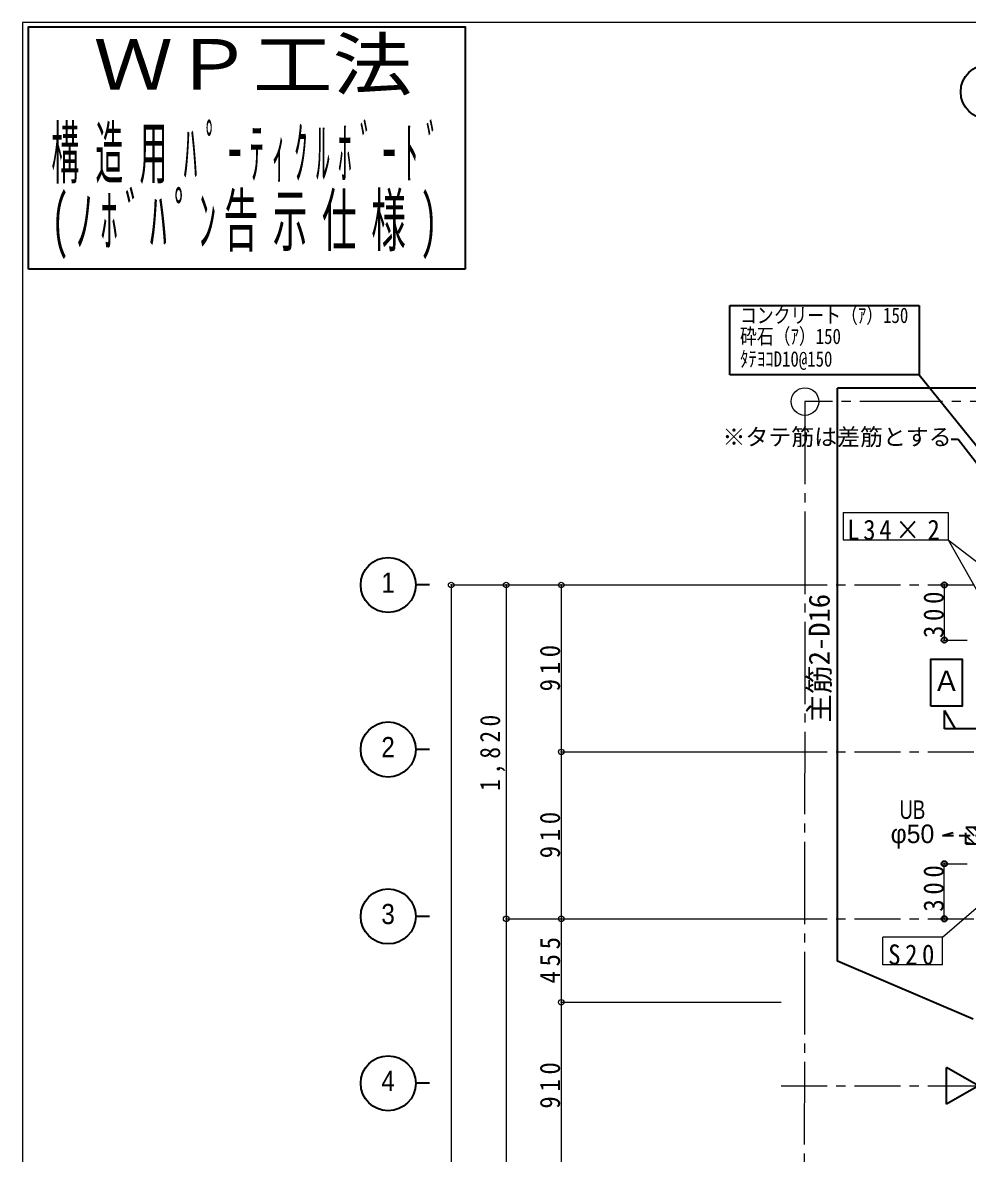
# Model space of a CAD drawing. Units: millimetres at full size. Extents: x 2062 to 26180, y 9042 to 25978.
# Drawn here: x 2062 to 7218, y 19808 to 25978 of the extents above; entities that cross this region are included whole.
import ezdxf
from ezdxf.enums import TextEntityAlignment as Align

# ---------------------------------------------------------------- set-up
doc = ezdxf.new("R2010")
doc.units = ezdxf.units.MM
doc.header["$LTSCALE"] = 50
doc.header["$PDMODE"] = 32
doc.header["$PDSIZE"] = 30
for name, pattern in [('CHAIN1', [8, 5, -1, 1, -1]), ('CHAIN2', [12, 9, -1, 1, -1]), ('DASHED1', [1.8, 1.2, -0.6]), ('DASHED3', [4, 3, -1])]:
    doc.linetypes.add(name, pattern=pattern)
for name, color, linetype, lineweight in [('8-0_意匠図より', 7, 'Continuous', 9), ('8-1_補助線', 4, 'Continuous', 9), ('8-2_柱金物記号', 1, 'Continuous', 18), ('8-4_梁・大引・母屋', 6, 'Continuous', 25), ('8-5_筋交・HD・ABLT', 4, 'CHAIN2', 9), ('8-9_通り芯', 4, 'Continuous', 9), ('8-B_根太・垂木・火打', 7, 'Continuous', 25), ('8-C_文字', 3, 'Continuous', 25), ('8-F_記号・ﾊｯﾁ', 1, 'Continuous', 25), ('F-0_特記', 3, 'Continuous', 25), ('F-4', 3, 'DASHED3', 25), ('F-8', 7, 'Continuous', 25)]:
    doc.layers.add(name, color=color, linetype=linetype, lineweight=lineweight)
doc.styles.add('HGｺﾞｼｯｸM', font='')
doc.styles.add('ＭＳ ゴシック', font='')
doc.styles.get('HGｺﾞｼｯｸM').set_extended_font_data('HGｺﾞｼｯｸM')
doc.styles.get('ＭＳ ゴシック').set_extended_font_data('MS Gothic')

# ---------------------------------------------------------------- blocks, each defined once
blk = doc.blocks.new('120501')
at = {"layer": '8-0_意匠図より', "color": 2, "linetype": 'DASHED1', "lineweight": 25}
for p, q in [((-0.89, 251.68), (21.64, 167.58)), ((-0.89, 251.68), (-0.89, -239.3)), ((-46.46, 123.96), (-46.46, -118.29)), ((-46.46, 123.96), (44.67, 123.96)), ((-40.18, 123.96), (-46.46, 87.69)), ((41.29, 123.96), (-46.46, 36.21)), ((-1.66, 123.96), (-46.46, 79.17)), ((44.67, 123.96), (44.67, -118.29)), ((44.67, 84.38), (-46.46, -6.75)), ((44.67, 41.42), (-46.46, -49.7)), ((44.67, -1.54), (-46.46, -92.66)), ((44.67, -44.49), (-29.13, -118.29)), ((-46.46, -118.29), (44.67, -118.29)), ((44.67, -87.45), (13.83, -118.29)), ((44.67, -108.93), (35.31, -118.29)), ((-0.89, -239.3), (-19.63, -169.38))]:
    blk.add_line(p, q, dxfattribs=at)

msp = doc.modelspace()

# ---------------------------------------------------------------- linework, layer by layer
at = {"layer": '8-0_意匠図より', "color": 2, "lineweight": 25}
for p, q in [((2094.1, 25955.56), (4475.4, 25955.56)), ((2094.1, 25476.59), (2094.1, 25955.56)), ((4475.4, 25955.56), (4475.4, 25476.59)), ((2094.1, 24634.07), (2094.1, 25476.59)), ((4475.4, 25476.59), (4475.4, 25269.74)), ((4475.4, 25476.59), (4475.4, 24634.07)), ((4475.4, 24634.07), (2094.1, 24634.07))]:
    msp.add_line(p, q, dxfattribs=at)
at = {"layer": '8-0_意匠図より', "lineweight": 25}
for p, q in [((5917.71, 24437.12), (6950.97, 24437.12)), ((5917.71, 24057.83), (5917.71, 24437.12)), ((6950.97, 24437.12), (6950.97, 24057.83)), ((6950.97, 24057.83), (5917.71, 24057.83)), ((6950.97, 24057.83), (7422.41, 23472.82)), ((7161.91, 23706.71), (7314.09, 23512.42)), ((7244.58, 20544.59), (6504.67, 20861.97))]:
    msp.add_line(p, q, dxfattribs=at)
at = {"layer": '8-0_意匠図より', "color": 4}
for p, q in [((4398.23, 22912.42), (4398.23, 12902.42)), ((4698.23, 22912.42), (4698.23, 21092.42)), ((4998.23, 22912.42), (4998.23, 22002.42)), ((4998.23, 22002.42), (4998.23, 21092.42)), ((4698.23, 21092.42), (4698.23, 16542.42)), ((4998.23, 21092.42), (4998.23, 20637.42)), ((4998.23, 20637.42), (4998.23, 19727.42))]:
    msp.add_line(p, q, dxfattribs=at)
at = {"layer": '8-0_意匠図より', "color": 2, "lineweight": 25}
msp.add_lwpolyline([(2094.1, 25476.59), (2094.1, 25955.56), (4475.4, 25955.56), (4475.4, 25476.59)], dxfattribs=at)
at = {"layer": '8-0_意匠図より'}
for p in [(4398.23, 22912.42), (4698.23, 22912.42), (4998.23, 22912.42), (4998.23, 22002.42), (4698.23, 21092.42), (4998.23, 21092.42), (4998.23, 20637.42)]:
    msp.add_point(p, dxfattribs=at)
at = {"layer": '8-2_柱金物記号'}
for p, q in [((6536.34, 23308.39), (7108.83, 23308.39)), ((6536.34, 23308.39), (6536.34, 23158.39)), ((7108.83, 23308.39), (7108.83, 23158.39)), ((6536.34, 23158.39), (7108.83, 23158.39)), ((7108.83, 23158.39), (7314.09, 22797.42)), ((7108.83, 23158.39), (7429.09, 22912.42)), ((7078.14, 20992.16), (7326.59, 21207.42)), ((7078.14, 20992.16), (6751.18, 20992.16)), ((6751.18, 20842.16), (6751.18, 20992.16)), ((7078.14, 20842.16), (7078.14, 20992.16)), ((7078.14, 20842.16), (6751.18, 20842.16))]:
    msp.add_line(p, q, dxfattribs=at)
at = {"layer": '8-2_柱金物記号', "color": 3, "lineweight": 25}
for p, q in [((7273.09, 20182.42), (7099.89, 20282.42)), ((7099.89, 20082.42), (7099.89, 20282.42)), ((7273.09, 20182.42), (7099.89, 20082.42))]:
    msp.add_line(p, q, dxfattribs=at)
at = {"layer": '8-2_柱金物記号', "color": 6}
msp.add_line((7099.89, 20182.42), (7378.32, 20182.42), dxfattribs=at)
at = {"layer": '8-4_梁・大引・母屋', "color": 4, "lineweight": 9}
for p, q in [((7087.18, 22912.42), (7087.18, 22612.42)), ((7087.18, 21092.42), (7087.18, 21392.42))]:
    msp.add_line(p, q, dxfattribs=at)
msp.add_circle((6327.5, 23912.42), 75, dxfattribs=at)
at = {"layer": '8-4_梁・大引・母屋', "color": 7}
for p in [(7087.18, 22912.42), (7087.18, 22612.42), (7087.18, 21392.42), (7087.18, 21092.42)]:
    msp.add_point(p, dxfattribs=at)
at = {"layer": '8-5_筋交・HD・ABLT'}
for p, q in [((6327.5, 23912.42), (6315.49, 10700.57)), ((19077.42, 23912.42), (6327.5, 23912.42))]:
    msp.add_line(p, q, dxfattribs=at)
at = {"layer": '8-9_通り芯', "linetype": 'CHAIN1'}
for p, q in [((6198.23, 22912.42), (16929.53, 22912.42)), ((6198.23, 22002.42), (16929.53, 22002.42)), ((6198.23, 21092.42), (16929.53, 21092.42)), ((6198.23, 20182.42), (16929.53, 20182.42))]:
    msp.add_line(p, q, dxfattribs=at)
at = {"layer": '8-B_根太・垂木・火打'}
for p in [(14519.35, 23984.94), (6504.67, 20861.97)]:
    msp.add_line(p, (6504.67, 23984.94), dxfattribs=at)
at = {"layer": '8-C_文字'}
for p, q in [((7089.09, 22227.57), (7146.83, 22127.57)), ((7089.09, 22127.57), (7089.09, 22227.57)), ((7564.09, 22127.57), (7089.09, 22127.57))]:
    msp.add_line(p, q, dxfattribs=at)
at = {"layer": '8-C_文字', "color": 7}
msp.add_lwpolyline([(7014.09, 22252.53), (7014.09, 22507.53), (7184.09, 22507.53), (7184.09, 22252.53)], close=True, dxfattribs=at)
at = {"layer": '8-F_記号・ﾊｯﾁ', "color": 4, "lineweight": 9}
for p, q in [((7087.18, 22912.42), (7212.79, 22912.42)), ((7087.18, 22612.42), (7212.79, 22612.42)), ((7087.18, 21392.42), (7212.79, 21392.42)), ((7087.18, 21092.42), (7212.79, 21092.42))]:
    msp.add_line(p, q, dxfattribs=at)
at = {"layer": 'F-0_特記', "color": 4, "lineweight": 9}
for p, q in [((2061.5, 25978.47), (2061.5, 9126.63)), ((26180.42, 25978.47), (2061.5, 25978.47))]:
    msp.add_line(p, q, dxfattribs=at)
at = {"layer": 'F-4', "color": 6, "linetype": 'Continuous'}
msp.add_line((7124.5, 23706.71), (7161.91, 23706.71), dxfattribs=at)
at = {"layer": 'F-8'}
for p, q in [((4279.88, 22912.42), (4204.88, 22912.42)), ((4279.88, 22015.58), (4204.88, 22015.58)), ((4279.88, 21105.58), (4204.88, 21105.58)), ((4279.88, 20195.58), (4204.88, 20195.58))]:
    msp.add_line(p, q, dxfattribs=at)
at = {"layer": 'F-8', "color": 4, "lineweight": 9}
for p, q in [((4398.23, 22912.42), (6198.23, 22912.42)), ((4998.23, 22002.42), (6198.23, 22002.42)), ((4698.23, 21092.42), (6198.23, 21092.42)), ((4998.23, 20637.42), (6198.23, 20637.42))]:
    msp.add_line(p, q, dxfattribs=at)
at = {"layer": 'F-8'}
for centre in [(7326.59, 25601.29), (4054.88, 22912.42), (4054.88, 22015.58), (4054.88, 21105.58), (4054.88, 20195.58)]:
    msp.add_circle(centre, 150, dxfattribs=at)

# ---------------------------------------------------------------- block references
at = {"layer": '8-0_意匠図より', "rotation": 90}
msp.add_blockref('120501', (7329.43, 21548.31), dxfattribs=at)

# ---------------------------------------------------------------- texts
at = {"layer": '8-0_意匠図より', "style": 'ＭＳ ゴシック', "width": 1.15}
msp.add_text('ＷＰ工法', height=277.1, dxfattribs=at).set_placement((2447.75, 25528.97), align=Align.BOTTOM_LEFT)
at = {"layer": '8-0_意匠図より', "color": 3}
for s, height, style, width, p in [('コンクリート（ｱ）150', 84.13, 'ＭＳ ゴシック', 0.8, (5973.03, 24315.58)), ('砕石（ｱ）150', 84.13, 'ＭＳ ゴシック', 0.8, (5973.03, 24201)), ('ﾀﾃﾖｺD10@150', 84.13, 'ＭＳ ゴシック', 0.8, (5973.03, 24077.59)), ('UB', 101, 'HGｺﾞｼｯｸM', 0.75, (6842.68, 21606.63))]:
    msp.add_text(s, height=height, dxfattribs=dict(at, style=style, width=width)).set_placement(p, align=Align.BOTTOM_LEFT)
at = {"layer": '8-0_意匠図より', "color": 3, "style": 'HGｺﾞｼｯｸM'}
msp.add_text('φ50', height=101, dxfattribs=at).set_placement((6794.64, 21474.98), align=Align.BOTTOM_LEFT)
at = {"layer": '8-0_意匠図より', "char_height": 277.1, "attachment_point": 7, "style": 'ＭＳ ゴシック'}
for s, insert in [('\\T1.59;\\W0.4;構造用ﾊﾟｰﾃｨｸﾙﾎﾞｰﾄﾞ', (2218.25, 25098.6)), ('\\T1.42;\\W0.5;(ﾉﾎﾞﾊﾟﾝ告示仕様)', (2218.25, 24688.89))]:
    msp.add_mtext(s, dxfattribs=dict(at, insert=insert))
at = {"layer": '8-0_意匠図より', "char_height": 110, "attachment_point": 7, "rotation": 90, "style": 'ＭＳ ゴシック'}
for s, insert in [('\\T1.38;\\W0.9;910', (4993.23, 22332.42)), ('\\T1.38;\\W0.85;1,820', (4693.23, 21789.92)), ('\\T1.38;\\W0.9;910', (4993.23, 21422.42)), ('\\T1.38;\\W0.9;455', (4993.23, 20739.92)), ('\\T1.38;\\W0.9;910', (4993.23, 20057.42))]:
    msp.add_mtext(s, dxfattribs=dict(at, insert=insert))
at = {"layer": '8-1_補助線', "style": 'ＭＳ ゴシック'}
msp.add_text('主筋2-D16', height=114.6, rotation=90, dxfattribs=at).set_placement((6496.55, 22161.53), align=Align.BOTTOM_LEFT)
at = {"layer": '8-2_柱金物記号', "char_height": 110, "attachment_point": 7, "style": 'ＭＳ ゴシック'}
for s, insert in [('\\T1.3;\\W0.9;L34×2', (6557.45, 23156.62)), ('\\T1.37;\\W0.9;S20', (6781.27, 20840.79))]:
    msp.add_mtext(s, dxfattribs=dict(at, insert=insert))
at = {"layer": '8-4_梁・大引・母屋', "color": 7, "char_height": 110, "attachment_point": 7, "rotation": 90, "style": 'ＭＳ ゴシック'}
for insert in [(7085.26, 22623.45), (7085.26, 21131.38)]:
    msp.add_mtext('\\T1.38;\\W0.9;300', dxfattribs=dict(at, insert=insert))
at = {"layer": '8-C_文字', "style": 'ＭＳ ゴシック'}
msp.add_text('Ａ', height=110, dxfattribs=at).set_placement((7024.4, 22301.46), align=Align.BOTTOM_LEFT)
at = {"layer": 'F-4', "color": 4, "style": 'ＭＳ ゴシック'}
msp.add_text('※タテ筋は差筋とする', height=91.64, dxfattribs=at).set_placement((5877.66, 23646.3), align=Align.BOTTOM_LEFT)
at = {"layer": 'F-8', "style": 'HGｺﾞｼｯｸM', "width": 0.9}
for s, p in [('1', (4017.38, 22837.42)), ('2', (4017.38, 21940.58)), ('3', (4017.38, 21030.58)), ('4', (4017.38, 20120.58))]:
    msp.add_text(s, height=110, dxfattribs=at).set_placement(p, align=Align.BOTTOM_LEFT)

doc.saveas('drawing.dxf')
